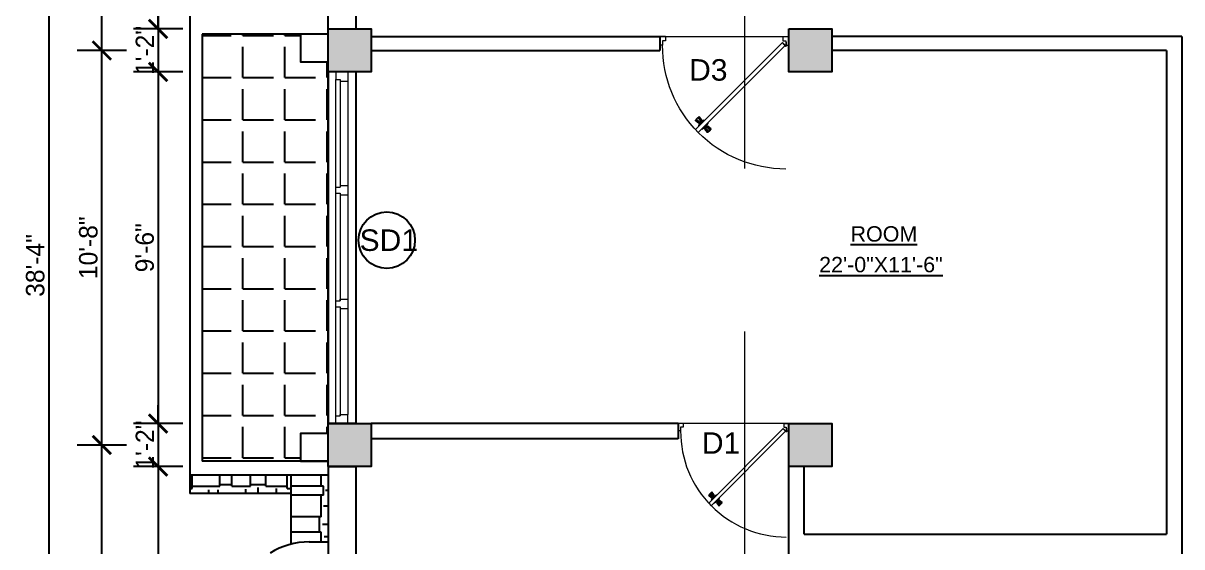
# Model space of a CAD drawing. Header units: inches. Extents: x 1397 to 20304, y -27267 to -746.
# Drawn here: x 9911 to 10288.3, y -19650.3 to -19479.8 of the extents above; entities that cross this region are included whole.
import ezdxf

# ---------------------------------------------------------------- set-up
doc = ezdxf.new("R2010")
doc.units = ezdxf.units.IN
doc.header["$LTSCALE"] = 17
doc.header["$MEASUREMENT"] = 0
doc.linetypes.add('21_FP_00$0$HIDDEN', pattern=[0.375, 0.25, -0.125])
doc.linetypes.add('PHANTOM2', pattern=[1.25, 0.625, -0.125, 0.125, -0.125, 0.125, -0.125])
for name, color, linetype, lineweight in [('25 BOT BAR', 12, 'Continuous', 25), ('aa_section_line', 2, 'PHANTOM2', 13), ('DOOR & WIN', 1, 'Continuous', 25), ('OUTLINE', 1, 'Continuous', 25), ('PUERTAS', 7, 'Continuous', 9), ('TEXT', 231, 'Continuous', 20), ('WINDOW FRAME PLAN', 162, 'Continuous', 18)]:
    doc.layers.add(name, color=color, linetype=linetype, lineweight=lineweight)
doc.styles.add('ARCHITECTURE', font='stylu.ttf')
doc.styles.add('DIMTEXT', font='arial.ttf', dxfattribs={"height": 6})
doc.dimstyles.new('8 SCALE', dxfattribs={"dimscale": 0, "dimtxt": 6, "dimasz": 6, "dimexe": 8, "dimexo": 8, "dimgap": 1.25, "dimtad": 1, "dimdec": 0, "dimzin": 3, "dimdsep": 46, "dimlunit": 4, "dimtxsty": 'ARCHITECTURE', "dimblk": 'ARCHTICK', "dimcen": 8, "dimdle": 8, "dimclrd": 5, "dimclre": 5, "dimclrt": 7, "dimadec": 0, "dimazin": 0, "dimtfac": 0.75, "dimtdec": 0, "dimtix": 1, "dimtmove": 2, "dimatfit": 3, "dimldrblk": 'ARCHTICK', "dimfxl": 8, "dimfxlon": 1, "dimtolj": 1, "dimtzin": 0, "dimlwd": -1, "dimlwe": -1, "dimarcsym": 0})

# ---------------------------------------------------------------- blocks, each defined once
blk = doc.blocks.new('3ft')
at = {"layer": 'PUERTAS', "color": 6}
for p, q in [((1.01, 2.52), (25.23, 26.74)), ((26.05, 25.92), (25.23, 26.74)), ((26.05, 25.92), (1.77, 1.64)), ((0, 2.4), (0, 0)), ((0.72, 2.4), (0, 2.4)), ((1.6, 0), (0, 0)), ((0.72, 1.52), (0.72, 2.44)), ((0.8, 1.52), (0.72, 1.52)), ((0.8, 1.52), (0.8, 2.41)), ((0.8, 1.2), (0.8, 1.52)), ((1.6, 1.2), (0.8, 1.2)), ((1.57, 1.84), (0.94, 2.47)), ((1.63, 1.89), (0.97, 2.55)), ((1.63, 1.89), (1.57, 1.84)), ((1.77, 1.64), (1.57, 1.84)), ((1.6, 0), (1.6, 1.2)), ((34.4, 0), (34.4, 1.2)), ((34.4, 1.2), (35.2, 1.2)), ((34.4, 0), (36, 0)), ((35.2, 1.2), (35.2, 2.4)), ((35.2, 2.4), (36, 2.4)), ((36, 0), (36, 2.4))]:
    blk.add_line(p, q, dxfattribs=at)
at = {"layer": 'PUERTAS', "color": 8}
for p, q in [((22.13, 26.28), (22.27, 26.42)), ((22.29, 26.41), (22.27, 26.42)), ((23.3, 25.66), (22.5, 26.56)), ((23.41, 25.77), (22.65, 26.71)), ((23.46, 25.83), (22.72, 26.75)), ((22.57, 24.94), (21.65, 25.68)), ((22.63, 24.99), (21.69, 25.75)), ((22.74, 25.1), (21.84, 25.9)), ((22.13, 26.28), (21.98, 26.13)), ((22.88, 25.24), (22.01, 26.06)), ((23.16, 25.52), (22.34, 26.39)), ((22.69, 24.32), (23.02, 24.83)), ((22.95, 24.96), (22.84, 25.07)), ((22.98, 24.99), (22.86, 25.1)), ((23.03, 25.04), (22.91, 25.15)), ((22.91, 24.53), (23.1, 24.91)), ((23.11, 25.12), (22.99, 25.23)), ((23.13, 24.76), (23.18, 24.99)), ((23.28, 25.3), (23.17, 25.41)), ((23.36, 25.37), (23.25, 25.49)), ((23.31, 24.94), (23.28, 25.08)), ((23.41, 25.43), (23.3, 25.54)), ((23.46, 25.09), (23.32, 25.13)), ((23.44, 25.45), (23.33, 25.56)), ((23.64, 25.27), (23.41, 25.22)), ((23.87, 25.49), (23.49, 25.3)), ((24.08, 25.71), (23.57, 25.38)), ((23.63, 23.38), (24.14, 23.72)), ((23.84, 23.6), (24.22, 23.79)), ((24.07, 23.82), (24.3, 23.88)), ((24.25, 24), (24.39, 23.97)), ((24.25, 23.26), (24.99, 22.34)), ((24.27, 23.64), (24.38, 23.53)), ((24.3, 23.67), (24.41, 23.56)), ((24.3, 23.32), (25.06, 22.38)), ((24.35, 23.72), (24.46, 23.61)), ((24.4, 24.15), (24.43, 24.01)), ((24.41, 23.43), (25.2, 22.53)), ((24.43, 23.8), (24.54, 23.69)), ((24.58, 24.33), (24.52, 24.1)), ((24.55, 23.57), (25.37, 22.7)), ((24.6, 23.97), (24.72, 23.86)), ((24.8, 24.56), (24.61, 24.18)), ((25.02, 24.77), (24.68, 24.26)), ((24.68, 24.05), (24.79, 23.94)), ((24.73, 24.1), (24.85, 23.99)), ((24.76, 24.13), (24.87, 24.02)), ((24.83, 23.85), (25.7, 23.03)), ((24.97, 23.99), (25.87, 23.2)), ((25.08, 24.1), (26.02, 23.34)), ((25.14, 24.15), (26.06, 23.41)), ((25.58, 22.82), (25.43, 22.67)), ((25.58, 22.82), (25.73, 22.97)), ((25.72, 22.98), (25.73, 22.97)), ((0, 0), (36, 0))]:
    blk.add_line(p, q, dxfattribs=at)
at = {"layer": 'PUERTAS', "color": 1}
for p, q in [((22.58, 26.7), (22.14, 26.26)), ((22.67, 26.73), (22.17, 26.23)), ((22.61, 26.67), (22.58, 26.7)), ((23.45, 25.91), (22.79, 26.73)), ((21.67, 25.73), (22.17, 26.23)), ((22.49, 24.95), (21.67, 25.61)), ((21.7, 25.82), (22.14, 26.26)), ((21.73, 25.79), (21.7, 25.82)), ((22.6, 24.96), (23.02, 25.38)), ((22.61, 24.25), (22.92, 24.72)), ((22.62, 24.13), (22.61, 24.14)), ((22.7, 25.07), (22.71, 25.06)), ((22.82, 25.06), (23.08, 25.32)), ((22.94, 24.95), (22.83, 25.07)), ((22.92, 24.72), (22.92, 24.72)), ((22.93, 24.94), (23.19, 25.21)), ((22.93, 24.84), (22.93, 24.83)), ((23.44, 25.81), (23.02, 25.38)), ((23.34, 25.58), (23.08, 25.32)), ((23.46, 25.47), (23.19, 25.21)), ((23.33, 25.7), (23.34, 25.69)), ((23.45, 25.46), (23.33, 25.57)), ((23.44, 23.31), (23.45, 23.3)), ((23.56, 23.3), (24.03, 23.61)), ((23.57, 25.47), (23.57, 25.47)), ((24.15, 25.79), (23.68, 25.48)), ((23.68, 25.48), (23.68, 25.48)), ((24.03, 23.61), (24.03, 23.62)), ((24.14, 23.62), (24.14, 23.62)), ((24.25, 23.62), (24.51, 23.89)), ((24.27, 25.78), (24.26, 25.79)), ((24.26, 23.29), (24.69, 23.71)), ((24.26, 23.63), (24.37, 23.52)), ((24.26, 23.18), (24.92, 22.37)), ((24.37, 23.52), (24.63, 23.77)), ((24.37, 23.4), (24.37, 23.4)), ((24.78, 24.15), (24.51, 23.89)), ((24.89, 24.03), (24.63, 23.77)), ((25.11, 24.14), (24.69, 23.71)), ((24.77, 24.14), (24.88, 24.03)), ((24.79, 24.38), (24.78, 24.37)), ((24.78, 24.26), (24.78, 24.26)), ((25.1, 24.84), (24.79, 24.38)), ((25, 24.03), (25, 24.03)), ((25.04, 22.36), (25.54, 22.86)), ((25.09, 24.96), (25.1, 24.95)), ((25.13, 22.39), (25.57, 22.83)), ((25.22, 24.14), (26.03, 23.48)), ((26.04, 23.37), (25.54, 22.86)), ((26.01, 23.27), (25.57, 22.83)), ((25.98, 23.3), (26.01, 23.27)), ((25.1, 22.42), (25.13, 22.39))]:
    blk.add_line(p, q, dxfattribs=at)
at = {"layer": 'PUERTAS', "color": 2}
for p, q in [((21.99, 26.11), (21.98, 26.13)), ((25.42, 22.68), (25.43, 22.67))]:
    blk.add_line(p, q, dxfattribs=at)
at = {"layer": 'PUERTAS', "color": 6}
for radius in [0.155, 0.0752]:
    blk.add_circle((0.82, 2.56), radius, dxfattribs=at)
blk.add_arc((0.82, 2.56), 34.38, 359.7285, 90.0333, dxfattribs=at)
at = {"layer": 'PUERTAS', "color": 1}
for centre, start, end in [((22.73, 26.68), 38.9236, 135), ((22.54, 25.01), 231.0764, 315), ((22.67, 24.2), 135, 225), ((22.77, 25.12), 225, 315), ((22.99, 24.89), 135, 219.7428), ((22.87, 24.78), 315, 39.7428), ((23.28, 25.63), 315, 45), ((23.39, 25.86), 315, 38.9236), ((23.51, 23.36), 225, 315), ((23.51, 25.41), 50.2572, 135), ((23.62, 25.53), 230.2572, 315), ((24.09, 23.56), 50.2572, 135), ((24.2, 23.68), 230.2572, 315), ((24.2, 25.73), 45, 135), ((24.32, 23.23), 135, 218.9236), ((24.42, 23.46), 135, 225), ((24.84, 24.31), 135, 219.7428), ((24.72, 24.21), 315, 39.7428), ((24.94, 23.98), 45, 135), ((25.04, 24.89), 315, 45), ((25.17, 24.08), 51.0764, 135), ((25.98, 23.42), 315, 51.0764), ((24.98, 22.42), 218.9236, 315)]:
    blk.add_arc(centre, 0.08, start, end, dxfattribs=at)
blk = doc.blocks.new('*U2802')
at = {"color": 3, "xscale": -1}
blk.add_blockref('3ft', (42, 0), dxfattribs=at)
blk = doc.blocks.new('*U3029')
at = {"layer": 'PUERTAS', "color": 2}
for p, q in [((11.61, 30.24), (12.57, 31.2)), ((11.61, 30.24), (39.94, 1.92)), ((40.83, 2.94), (12.57, 31.2)), ((16.34, 30.46), (16.36, 30.48)), ((12.35, 26.47), (12.33, 26.45)), ((0, 0), (0, 2.8)), ((0.93, 2.8), (0, 2.8)), ((1.87, 0), (0, 0)), ((0.93, 1.4), (0.93, 2.8)), ((1.87, 1.4), (0.93, 1.4)), ((1.87, 0), (1.87, 1.4)), ((39.94, 1.92), (40.16, 2.14)), ((40.1, 2.21), (40.86, 2.97)), ((40.1, 2.21), (40.16, 2.14)), ((40.13, 0), (40.13, 1.4)), ((40.13, 1.4), (41.07, 1.4)), ((40.13, 0), (42, 0)), ((40.16, 2.14), (40.9, 2.88)), ((41.07, 1.77), (41.07, 2.81)), ((41.07, 1.4), (41.07, 1.77)), ((41.07, 1.77), (41.16, 1.77)), ((41.16, 1.77), (41.16, 2.85)), ((41.16, 2.8), (42, 2.8)), ((42, 2.8), (42, 0))]:
    blk.add_line(p, q, dxfattribs=at)
at = {"layer": 'PUERTAS', "color": 8}
for p, q in [((14.63, 30.14), (15.5, 31.21)), ((14.69, 30.07), (15.57, 31.16)), ((14.82, 29.94), (15.74, 30.99)), ((14.98, 29.77), (15.94, 30.79)), ((15.31, 29.45), (16.33, 30.41)), ((15.47, 29.29), (16.52, 30.21)), ((15.99, 30.81), (16.01, 30.83)), ((16.19, 30.65), (16.01, 30.83)), ((16.19, 30.65), (16.36, 30.48)), ((12.67, 28.18), (11.59, 27.31)), ((12.74, 28.12), (11.65, 27.23)), ((12.87, 27.99), (11.82, 27.06)), ((12, 26.81), (11.98, 26.79)), ((12.15, 26.62), (11.98, 26.79)), ((13.04, 27.82), (12.01, 26.87)), ((12.15, 26.62), (12.33, 26.45)), ((13.36, 27.5), (12.4, 26.48)), ((13.52, 27.34), (12.6, 26.28)), ((13.65, 27.21), (12.77, 26.11)), ((12.82, 28.9), (13.2, 28.3)), ((13.71, 27.14), (12.84, 26.06)), ((13.12, 28.15), (12.99, 28.02)), ((13.14, 28.12), (13.01, 27.99)), ((13.06, 28.65), (13.29, 28.21)), ((13.2, 28.06), (13.07, 27.93)), ((13.3, 27.97), (13.17, 27.84)), ((13.33, 28.39), (13.39, 28.12)), ((13.5, 27.76), (13.37, 27.63)), ((13.59, 27.67), (13.46, 27.54)), ((13.54, 28.18), (13.49, 28.01)), ((13.65, 27.61), (13.52, 27.48)), ((13.71, 28), (13.54, 27.96)), ((13.68, 27.58), (13.55, 27.45)), ((13.92, 27.79), (13.65, 27.86)), ((14.18, 27.53), (13.75, 27.76)), ((14.43, 27.28), (13.83, 27.67)), ((13.91, 29.99), (14.5, 29.61)), ((14.16, 29.74), (14.59, 29.52)), ((14.42, 29.48), (14.69, 29.42)), ((14.63, 29.27), (14.8, 29.31)), ((14.66, 29.69), (14.79, 29.82)), ((14.68, 29.66), (14.82, 29.79)), ((14.74, 29.6), (14.87, 29.73)), ((14.8, 29.09), (14.85, 29.26)), ((14.84, 29.51), (14.97, 29.64)), ((15.01, 28.89), (14.95, 29.16)), ((15.04, 29.3), (15.17, 29.43)), ((15.28, 28.62), (15.05, 29.06)), ((15.14, 29.21), (15.27, 29.34)), ((15.52, 28.37), (15.14, 28.97)), ((15.2, 29.15), (15.33, 29.28)), ((15.22, 29.12), (15.35, 29.25)), ((15.6, 29.16), (16.69, 30.04)), ((15.67, 29.09), (16.75, 29.96)), ((0, 0), (42, 0))]:
    blk.add_line(p, q, dxfattribs=at)
at = {"layer": 'PUERTAS', "color": 1}
for p, q in [((14.64, 30.23), (15.41, 31.18)), ((15.55, 31.19), (16.13, 30.6)), ((15.62, 31.12), (15.65, 31.15)), ((15.65, 31.15), (16.17, 30.63)), ((16.72, 30.01), (16.13, 30.6)), ((16.68, 30.12), (16.17, 30.63)), ((11.62, 27.26), (12.21, 26.67)), ((12.58, 28.16), (11.63, 27.4)), ((11.69, 27.19), (11.66, 27.15)), ((11.66, 27.15), (12.17, 26.64)), ((12.69, 26.12), (12.17, 26.64)), ((12.79, 26.09), (12.21, 26.67)), ((12.7, 28.16), (13.2, 27.66)), ((12.73, 29.12), (12.72, 29.11)), ((12.72, 28.98), (13.08, 28.44)), ((12.83, 28.03), (12.84, 28.04)), ((13.7, 27.04), (12.93, 26.09)), ((12.97, 28.04), (13.27, 27.74)), ((13.11, 28.16), (12.98, 28.03)), ((13.08, 28.44), (13.08, 28.43)), ((13.09, 28.3), (13.09, 28.3)), ((13.09, 28.17), (13.4, 27.87)), ((13.69, 27.17), (13.2, 27.66)), ((13.57, 27.43), (13.27, 27.74)), ((13.71, 27.56), (13.4, 27.87)), ((13.69, 27.57), (13.56, 27.44)), ((13.56, 27.3), (13.57, 27.3)), ((13.69, 30.08), (13.7, 30.09)), ((13.83, 30.09), (14.37, 29.73)), ((13.83, 27.55), (13.84, 27.56)), ((13.97, 27.54), (13.96, 27.55)), ((14.51, 27.19), (13.97, 27.54)), ((14.37, 29.73), (14.38, 29.72)), ((14.51, 29.72), (14.5, 29.72)), ((14.63, 29.71), (14.94, 29.41)), ((14.65, 27.2), (14.64, 27.19)), ((14.65, 30.11), (15.14, 29.61)), ((14.65, 29.7), (14.78, 29.83)), ((14.78, 29.98), (14.77, 29.97)), ((14.77, 29.84), (15.07, 29.54)), ((15.25, 29.1), (14.94, 29.41)), ((15.37, 29.24), (15.07, 29.54)), ((15.64, 29.12), (15.14, 29.61)), ((15.23, 29.11), (15.36, 29.24)), ((15.25, 28.97), (15.25, 28.97)), ((15.26, 28.84), (15.25, 28.84)), ((15.62, 28.3), (15.26, 28.84)), ((15.51, 29.24), (15.5, 29.24)), ((15.61, 28.15), (15.62, 28.16)), ((15.76, 29.11), (16.71, 29.88)), ((16.65, 30.09), (16.68, 30.12)), ((12.72, 26.16), (12.69, 26.12))]:
    blk.add_line(p, q, dxfattribs=at)
at = {"layer": 'PUERTAS', "color": 2}
for radius in [0.181, 0.0878]:
    blk.add_circle((41.04, 2.99), radius, dxfattribs=at)
at = {"layer": 'PUERTAS', "color": 8}
blk.add_arc((41.04, 2.99), 40.11, 89.9667, 180.2715, dxfattribs=at)
at = {"layer": 'PUERTAS', "color": 1}
for centre, start, end in [((14.71, 30.17), 141.0764, 225), ((15.48, 31.12), 45, 141.0764), ((11.69, 27.33), 128.9236, 225), ((12.63, 28.09), 45, 128.9236), ((12.79, 29.04), 135, 225), ((12.9, 27.97), 45, 135), ((13.16, 28.24), 140.2572, 225), ((13.02, 28.36), 320.2572, 45), ((13.5, 27.37), 315, 45), ((13.62, 27.1), 321.0764, 45), ((13.76, 30.02), 45, 135), ((13.77, 27.63), 225, 309.7428), ((13.9, 27.49), 45, 129.7428), ((14.44, 29.79), 225, 309.7428), ((14.57, 29.65), 45, 129.7428), ((14.58, 27.25), 225, 315), ((14.84, 29.91), 135, 225), ((15.32, 28.91), 140.2572, 225), ((15.18, 29.03), 320.2572, 45), ((15.44, 29.3), 225, 315), ((15.55, 28.23), 315, 45), ((15.7, 29.18), 225, 308.9236), ((12.86, 26.15), 225, 321.0764)]:
    blk.add_arc(centre, 0.0933, start, end, dxfattribs=at)
blk = doc.blocks.new('_ArchTick')
at = {"color": 0, "linetype": 'ByBlock', "const_width": 0.15}
blk.add_lwpolyline([(-0.5, -0.5), (0.5, 0.5)], dxfattribs=at)
blk = doc.blocks.new('*D3456')
at = {"layer": '25 BOT BAR', "color": 5, "transparency": 16777216}
for p, q in [((9954.97, -19334.65), (9954.97, -19489.65)), ((9962.97, -19342.65), (9946.97, -19342.65)), ((9962.97, -19481.65), (9946.97, -19481.65))]:
    blk.add_line(p, q, dxfattribs=at)
at = {"layer": 'Defpoints', "color": 0, "transparency": 16777216}
for p in [(10010.29, -19342.65), (9954.97, -19481.65), (10010.29, -19481.65)]:
    blk.add_point(p, dxfattribs=at)
at = {"layer": '25 BOT BAR', "color": 5, "transparency": 16777216, "xscale": 6, "yscale": 6, "zscale": 6}
for p, rotation in [((9954.97, -19342.65), 90), ((9954.97, -19481.65), 270)]:
    blk.add_blockref('_ArchTick', p, dxfattribs=dict(at, rotation=rotation))
at = {"layer": '25 BOT BAR', "color": 7, "transparency": 16777216, "insert": (9950.51, -19412.15), "char_height": 6, "attachment_point": 5, "rotation": 90, "style": 'ARCHITECTURE'}
blk.add_mtext('\\A1;11\'-7"', dxfattribs=at)
blk = doc.blocks.new('*D3457')
at = {"layer": '25 BOT BAR', "color": 5, "transparency": 16777216}
for p, q in [((9954.97, -19481.65), (9954.97, -19475.65)), ((9962.97, -19481.65), (9946.97, -19481.65)), ((9954.97, -19481.65), (9954.97, -19495.65)), ((9962.97, -19495.65), (9946.97, -19495.65)), ((9954.97, -19495.65), (9954.97, -19501.65))]:
    blk.add_line(p, q, dxfattribs=at)
at = {"layer": 'Defpoints', "color": 0, "transparency": 16777216}
for p in [(10010.29, -19481.65), (9954.97, -19495.65), (10010.29, -19495.65)]:
    blk.add_point(p, dxfattribs=at)
at = {"layer": '25 BOT BAR', "color": 5, "transparency": 16777216, "xscale": 6, "yscale": 6, "zscale": 6}
for p, rotation in [((9954.97, -19481.65), 270), ((9954.97, -19495.65), 90)]:
    blk.add_blockref('_ArchTick', p, dxfattribs=dict(at, rotation=rotation))
at = {"layer": '25 BOT BAR', "color": 7, "transparency": 16777216, "insert": (9950.66, -19488.65), "char_height": 6, "attachment_point": 5, "rotation": 90, "style": 'ARCHITECTURE'}
blk.add_mtext('\\A1;1\'-2"', dxfattribs=at)
blk = doc.blocks.new('*D3458')
at = {"layer": '25 BOT BAR', "color": 5, "transparency": 16777216}
for p, q in [((9954.97, -19487.65), (9954.97, -19618.13)), ((9962.97, -19495.65), (9946.97, -19495.65)), ((9962.97, -19610.13), (9946.97, -19610.13))]:
    blk.add_line(p, q, dxfattribs=at)
at = {"layer": 'Defpoints', "color": 0, "transparency": 16777216}
for p in [(10010.29, -19495.65), (9954.97, -19610.13), (10010.29, -19610.13)]:
    blk.add_point(p, dxfattribs=at)
at = {"layer": '25 BOT BAR', "color": 5, "transparency": 16777216, "xscale": 6, "yscale": 6, "zscale": 6}
for p, rotation in [((9954.97, -19495.65), 90), ((9954.97, -19610.13), 270)]:
    blk.add_blockref('_ArchTick', p, dxfattribs=dict(at, rotation=rotation))
at = {"layer": '25 BOT BAR', "color": 7, "transparency": 16777216, "insert": (9950.61, -19552.89), "char_height": 6, "attachment_point": 5, "rotation": 90, "style": 'ARCHITECTURE'}
blk.add_mtext('\\A1;9\'-6"', dxfattribs=at)
blk = doc.blocks.new('*D3459')
at = {"layer": '25 BOT BAR', "color": 5, "transparency": 16777216}
for p, q in [((9954.97, -19610.13), (9954.97, -19604.13)), ((9962.97, -19610.13), (9946.97, -19610.13)), ((9954.97, -19610.13), (9954.97, -19624.13)), ((9962.97, -19624.13), (9946.97, -19624.13)), ((9954.97, -19624.13), (9954.97, -19630.13))]:
    blk.add_line(p, q, dxfattribs=at)
at = {"layer": 'Defpoints', "color": 0, "transparency": 16777216}
for p in [(10010.29, -19610.13), (9954.97, -19624.13), (10010.29, -19624.13)]:
    blk.add_point(p, dxfattribs=at)
at = {"layer": '25 BOT BAR', "color": 5, "transparency": 16777216, "xscale": 6, "yscale": 6, "zscale": 6}
for p, rotation in [((9954.97, -19610.13), 270), ((9954.97, -19624.13), 90)]:
    blk.add_blockref('_ArchTick', p, dxfattribs=dict(at, rotation=rotation))
at = {"layer": '25 BOT BAR', "color": 7, "transparency": 16777216, "insert": (9950.66, -19617.13), "char_height": 6, "attachment_point": 5, "rotation": 90, "style": 'ARCHITECTURE'}
blk.add_mtext('\\A1;1\'-2"', dxfattribs=at)
blk = doc.blocks.new('*D3460')
at = {"layer": '25 BOT BAR', "color": 5, "transparency": 16777216}
for p, q in [((9954.97, -19616.13), (9954.97, -19782.65)), ((9962.97, -19624.13), (9946.97, -19624.13)), ((9962.97, -19774.65), (9946.97, -19774.65))]:
    blk.add_line(p, q, dxfattribs=at)
at = {"layer": 'Defpoints', "color": 0, "transparency": 16777216}
for p in [(10010.29, -19624.13), (9954.97, -19774.65), (10010.29, -19774.65)]:
    blk.add_point(p, dxfattribs=at)
at = {"layer": '25 BOT BAR', "color": 5, "transparency": 16777216, "xscale": 6, "yscale": 6, "zscale": 6}
for p, rotation in [((9954.97, -19624.13), 90), ((9954.97, -19774.65), 270)]:
    blk.add_blockref('_ArchTick', p, dxfattribs=dict(at, rotation=rotation))
at = {"layer": '25 BOT BAR', "color": 7, "transparency": 16777216, "insert": (9950.51, -19699.39), "char_height": 6, "attachment_point": 5, "rotation": 90, "style": 'ARCHITECTURE'}
blk.add_mtext('\\A1;12\'-7"', dxfattribs=at)
blk = doc.blocks.new('*D3462')
at = {"layer": '25 BOT BAR', "color": 5, "transparency": 16777216}
for p, q in [((9936.63, -19789.65), (9936.63, -19609.13)), ((9944.63, -19617.13), (9928.63, -19617.13)), ((9944.63, -19781.65), (9928.63, -19781.65))]:
    blk.add_line(p, q, dxfattribs=at)
at = {"layer": 'Defpoints', "color": 0, "transparency": 16777216}
for p in [(9936.63, -19617.13), (10017.29, -19617.13), (10017.29, -19781.65)]:
    blk.add_point(p, dxfattribs=at)
at = {"layer": '25 BOT BAR', "color": 5, "transparency": 16777216, "xscale": 6, "yscale": 6, "zscale": 6}
for p, rotation in [((9936.63, -19617.13), 90), ((9936.63, -19781.65), 270)]:
    blk.add_blockref('_ArchTick', p, dxfattribs=dict(at, rotation=rotation))
at = {"layer": '25 BOT BAR', "color": 7, "transparency": 16777216, "insert": (9932.27, -19699.39), "char_height": 6, "attachment_point": 5, "rotation": 90, "style": 'ARCHITECTURE'}
blk.add_mtext('\\A1;13\'-9"', dxfattribs=at)
blk = doc.blocks.new('*D3463')
at = {"layer": '25 BOT BAR', "color": 5, "transparency": 16777216}
for p, q in [((9936.63, -19625.13), (9936.63, -19480.65)), ((9944.63, -19488.65), (9928.63, -19488.65)), ((9944.63, -19617.13), (9928.63, -19617.13))]:
    blk.add_line(p, q, dxfattribs=at)
at = {"layer": 'Defpoints', "color": 0, "transparency": 16777216}
for p in [(9936.63, -19488.65), (10017.29, -19488.65), (10017.29, -19617.13)]:
    blk.add_point(p, dxfattribs=at)
at = {"layer": '25 BOT BAR', "color": 5, "transparency": 16777216, "xscale": 6, "yscale": 6, "zscale": 6}
for p, rotation in [((9936.63, -19488.65), 90), ((9936.63, -19617.13), 270)]:
    blk.add_blockref('_ArchTick', p, dxfattribs=dict(at, rotation=rotation))
at = {"layer": '25 BOT BAR', "color": 7, "transparency": 16777216, "insert": (9932.26, -19552.89), "char_height": 6, "attachment_point": 5, "rotation": 90, "style": 'ARCHITECTURE'}
blk.add_mtext('\\A1;10\'-8"', dxfattribs=at)
blk = doc.blocks.new('*D3464')
at = {"layer": '25 BOT BAR', "color": 5, "transparency": 16777216}
for p, q in [((9936.63, -19496.65), (9936.63, -19327.65)), ((9944.63, -19335.65), (9928.63, -19335.65)), ((9944.63, -19488.65), (9928.63, -19488.65))]:
    blk.add_line(p, q, dxfattribs=at)
at = {"layer": 'Defpoints', "color": 0, "transparency": 16777216}
for p in [(9936.63, -19335.65), (10017.29, -19335.65), (10017.29, -19488.65)]:
    blk.add_point(p, dxfattribs=at)
at = {"layer": '25 BOT BAR', "color": 5, "transparency": 16777216, "xscale": 6, "yscale": 6, "zscale": 6}
for p, rotation in [((9936.63, -19335.65), 90), ((9936.63, -19488.65), 270)]:
    blk.add_blockref('_ArchTick', p, dxfattribs=dict(at, rotation=rotation))
at = {"layer": '25 BOT BAR', "color": 7, "transparency": 16777216, "insert": (9932.28, -19412.15), "char_height": 6, "attachment_point": 5, "rotation": 90, "style": 'ARCHITECTURE'}
blk.add_mtext('\\A1;12\'-9"', dxfattribs=at)
blk = doc.blocks.new('*D3465')
at = {"layer": '25 BOT BAR', "color": 5, "transparency": 16777216}
for p, q in [((9919.35, -19320.65), (9919.35, -19796.65)), ((9927.35, -19328.65), (9911.35, -19328.65)), ((9927.35, -19788.65), (9911.35, -19788.65))]:
    blk.add_line(p, q, dxfattribs=at)
at = {"layer": 'Defpoints', "color": 0, "transparency": 16777216}
for p in [(10010.29, -19328.65), (9919.35, -19788.65), (10010.29, -19788.65)]:
    blk.add_point(p, dxfattribs=at)
at = {"layer": '25 BOT BAR', "color": 5, "transparency": 16777216, "xscale": 6, "yscale": 6, "zscale": 6}
for p, rotation in [((9919.35, -19328.65), 90), ((9919.35, -19788.65), 270)]:
    blk.add_blockref('_ArchTick', p, dxfattribs=dict(at, rotation=rotation))
at = {"layer": '25 BOT BAR', "color": 7, "transparency": 16777216, "insert": (9914.97, -19558.65), "char_height": 6, "attachment_point": 5, "rotation": 90, "style": 'ARCHITECTURE'}
blk.add_mtext('\\A1;38\'-4"', dxfattribs=at)
blk = doc.blocks.new('*D3440')
at = {"layer": '25 BOT BAR', "color": 5, "transparency": 16777216}
for p, q in [((9965.29, -19833.6), (9965.29, -19849.6)), ((9994.29, -19833.6), (9994.29, -19849.6)), ((10002.29, -19841.6), (9957.29, -19841.6))]:
    blk.add_line(p, q, dxfattribs=at)
at = {"layer": 'Defpoints', "color": 0, "transparency": 16777216}
for p in [(9965.29, -19632.65), (9994.29, -19804.65), (9965.29, -19841.6)]:
    blk.add_point(p, dxfattribs=at)
at = {"layer": '25 BOT BAR', "color": 5, "transparency": 16777216, "xscale": 6, "yscale": 6, "zscale": 6, "rotation": 180}
blk.add_blockref('_ArchTick', (9965.29, -19841.6), dxfattribs=at)
at = {"layer": '25 BOT BAR', "color": 5, "transparency": 16777216, "xscale": 6, "yscale": 6, "zscale": 6}
blk.add_blockref('_ArchTick', (9994.29, -19841.6), dxfattribs=at)
at = {"layer": '25 BOT BAR', "color": 7, "transparency": 16777216, "insert": (9979.79, -19837.22), "char_height": 6, "attachment_point": 5, "style": 'ARCHITECTURE'}
blk.add_mtext('\\A1;2\'-5"', dxfattribs=at)
blk = doc.blocks.new('*D3441')
at = {"layer": '25 BOT BAR', "color": 5, "transparency": 16777216}
for p, q in [((9965.29, -19870.06), (9965.29, -19886.06)), ((10010.29, -19870.06), (10010.29, -19886.06)), ((10018.29, -19878.06), (9957.29, -19878.06))]:
    blk.add_line(p, q, dxfattribs=at)
at = {"layer": 'Defpoints', "color": 0, "transparency": 16777216}
for p in [(9965.29, -19632.65), (10010.29, -19788.65), (9965.29, -19878.06)]:
    blk.add_point(p, dxfattribs=at)
at = {"layer": '25 BOT BAR', "color": 5, "transparency": 16777216, "xscale": 6, "yscale": 6, "zscale": 6, "rotation": 180}
blk.add_blockref('_ArchTick', (9965.29, -19878.06), dxfattribs=at)
at = {"layer": '25 BOT BAR', "color": 5, "transparency": 16777216, "xscale": 6, "yscale": 6, "zscale": 6}
blk.add_blockref('_ArchTick', (10010.29, -19878.06), dxfattribs=at)
at = {"layer": '25 BOT BAR', "color": 7, "transparency": 16777216, "insert": (9987.79, -19873.7), "char_height": 6, "attachment_point": 5, "style": 'ARCHITECTURE'}
blk.add_mtext('\\A1;3\'-9"', dxfattribs=at)

msp = doc.modelspace()

# ---------------------------------------------------------------- hatches: boundary and pattern name
at = {"layer": 'DOOR & WIN'}
h = msp.add_hatch(color=256, dxfattribs=at)
h.dxf.hatch_style = 1
h.paths.add_polyline_path([(10024.29, -19481.65), (10010.29, -19481.65), (10010.29, -19495.65), (10024.29, -19495.65)])
h = msp.add_hatch(color=256, dxfattribs=at)
h.dxf.hatch_style = 1
h.paths.add_polyline_path([(10174.29, -19481.65), (10160.29, -19481.65), (10160.29, -19495.65), (10174.29, -19495.65)])
h = msp.add_hatch(color=256, dxfattribs=at)
h.dxf.hatch_style = 1
h.paths.add_polyline_path([(10024.29, -19610.13), (10010.29, -19610.13), (10010.29, -19624.13), (10024.29, -19624.13)])
h = msp.add_hatch(color=256, dxfattribs=at)
h.dxf.hatch_style = 1
h.paths.add_polyline_path([(10174.29, -19610.13), (10160.29, -19610.13), (10160.29, -19624.13), (10174.29, -19624.13)])
at = {"layer": 'OUTLINE'}
h = msp.add_hatch(dxfattribs=at)
h.set_pattern_fill('ANGLE', color=8, scale=50)
h.set_pattern_definition([(0, (0, 0), (0, 13.75), [10, -3.75]), (90, (0, 0), (-13.75, 8e-16), [10, -3.75])])
h.paths.add_polyline_path([(10010.29, -19495.65), (10010.29, -19492.39), (10001.29, -19492.39), (10001.29, -19483.39), (9969.29, -19483.39), (9969.29, -19622.39), (10001.29, -19622.39), (10001.29, -19613.39), (10010.29, -19613.39), (10010.29, -19610.13)])
h = msp.add_hatch(dxfattribs=at)
h.set_pattern_fill('AR-RSHKE', color=8)
h.set_pattern_definition([(0, (0, -934.489), (25.5, 12), [6, -5, 7, -3, 9, -4]), (0, (6, -933.989), (25.5, 12), [5, -19, 4, -6]), (0, (18, -935.239), (25.5, 12), [3, -31]), (90, (0, -934.489), (-8.5, 12), [11.5, -36.5]), (90, (6, -934.489), (-8.5, 12), [11.25, -36.75]), (90, (11, -934.489), (-8.5, 12), [10.5, -37.5]), (90, (18, -935.239), (-8.5, 12), [11.5, -36.5]), (90, (21, -935.239), (-8.5, 12), [11.5, -36.5]), (90, (30, -934.489), (-8.5, 12), [11, -37])])
h.paths.add_polyline_path([(9998.29, -19626.89), (9965.29, -19626.89), (9965.29, -19632.89), (9998.29, -19632.89)])
h = msp.add_hatch(dxfattribs=at)
h.set_pattern_fill('AR-RSHKE', color=8, angle=90)
h.set_pattern_definition([(90, (0, -934.489), (-12, 25.5), [6, -5, 7, -3, 9, -4]), (90, (-0.5, -928.489), (-12, 25.5), [5, -19, 4, -6]), (90, (0.75, -916.489), (-12, 25.5), [3, -31]), (180, (0, -934.489), (-12, -8.5), [11.5, -36.5]), (180, (4e-16, -928.489), (-12, -8.5), [11.25, -36.75]), (180, (7e-16, -923.489), (-12, -8.5), [10.5, -37.5]), (180, (0.75, -916.489), (-12, -8.5), [11.5, -36.5]), (180, (0.75, -913.489), (-12, -8.5), [11.5, -36.5]), (180, (2e-15, -904.489), (-12, -8.5), [11, -37])])
edge = h.paths.add_edge_path()
edge.add_line((10010.29, -19626.89), (9998.29, -19626.89))
edge.add_line((9998.29, -19626.89), (9998.29, -19649.39))
edge.add_arc((10004.19, -19672.65), 24, 90, 104.2391, ccw=False)
edge.add_line((10004.19, -19648.65), (10010.29, -19648.65))
edge.add_line((10010.29, -19648.65), (10010.29, -19626.89))

# ---------------------------------------------------------------- linework, layer by layer
at = {"layer": '25 BOT BAR'}
for p, q in [((9965.29, -19472.89), (9965.29, -19632.65)), ((10010.29, -19481.65), (10010.29, -19472.65)), ((10019.29, -19472.65), (10019.29, -19481.65)), ((9969.29, -19483.39), (9969.29, -19622.39)), ((10010.29, -19483.39), (9969.29, -19483.39)), ((10024.29, -19484.15), (10118.29, -19484.15)), ((10118.29, -19484.15), (10118.29, -19488.65)), ((10288.29, -19484.15), (10174.29, -19484.15)), ((10288.29, -19484.15), (10288.29, -19666.13)), ((10024.29, -19488.65), (10118.29, -19488.65)), ((10283.29, -19488.65), (10174.29, -19488.65)), ((10283.29, -19488.65), (10283.29, -19646.13)), ((10010.29, -19495.65), (10010.29, -19610.13)), ((10019.29, -19495.65), (10019.29, -19610.13)), ((10124.29, -19610.13), (10024.29, -19610.13)), ((10124.29, -19610.13), (10124.29, -19615.13)), ((10124.29, -19615.13), (10024.29, -19615.13)), ((10010.29, -19622.39), (9969.29, -19622.39)), ((10010.29, -19624.13), (10010.29, -19774.65)), ((10010.29, -19624.13), (10019.29, -19624.13)), ((10019.29, -19624.13), (10019.29, -19774.65)), ((10160.29, -19653.13), (10160.29, -19624.13)), ((10165.29, -19646.13), (10165.29, -19624.13)), ((10010.29, -19626.89), (9965.29, -19626.89)), ((9965.29, -19626.89), (9965.29, -19632.89)), ((9998.29, -19649.39), (9998.29, -19626.89)), ((9998.29, -19632.89), (9965.29, -19632.89)), ((10165.29, -19646.13), (10283.29, -19646.13)), ((10004.19, -19648.65), (10010.29, -19648.65))]:
    msp.add_line(p, q, dxfattribs=at)
for points in [[(10010.29, -19483.39), (10001.29, -19483.39), (10001.29, -19492.39), (10010.29, -19492.39)], [(10010.29, -19613.39), (10001.29, -19613.39), (10001.29, -19622.39), (10010.29, -19622.39)]]:
    msp.add_lwpolyline(points, close=True, dxfattribs=at)
msp.add_circle((10029.4, -19550.42), 9.19, dxfattribs=at)
msp.add_arc((10004.19, -19672.65), 24, 90, 122.203, dxfattribs=at)
at = {"layer": 'aa_section_line', "linetype": '21_FP_00$0$HIDDEN', "ltscale": 25}
msp.add_line((10145.86, -19261.46), (10145.85, -19885.17), dxfattribs=at)
at = {"layer": 'DOOR & WIN'}
for p, q in [((10010.29, -19610.13), (10010.29, -19495.65)), ((10019.29, -19495.65), (10010.29, -19495.65)), ((10019.29, -19495.65), (10019.29, -19610.13)), ((10019.29, -19610.13), (10010.29, -19610.13)), ((10019.29, -19610.13), (10010.29, -19610.13))]:
    msp.add_line(p, q, dxfattribs=at)
at = {"layer": 'OUTLINE'}
for points in [[(10010.29, -19481.65), (10024.29, -19481.65), (10024.29, -19495.65), (10010.29, -19495.65)], [(10160.29, -19481.65), (10174.29, -19481.65), (10174.29, -19495.65), (10160.29, -19495.65)], [(10010.29, -19610.13), (10024.29, -19610.13), (10024.29, -19624.13), (10010.29, -19624.13)], [(10160.29, -19610.13), (10174.29, -19610.13), (10174.29, -19624.13), (10160.29, -19624.13)]]:
    msp.add_lwpolyline(points, close=True, dxfattribs=at)
at = {"layer": 'WINDOW FRAME PLAN'}
for p, q in [((10012.79, -19495.65), (10012.79, -19498.15)), ((10016.79, -19495.65), (10016.79, -19498.65)), ((10012.79, -19607.63), (10012.79, -19498.15)), ((10012.79, -19498.15), (10014.29, -19498.15)), ((10014.29, -19498.15), (10014.29, -19498.65)), ((10014.29, -19498.65), (10014.29, -19533.15)), ((10014.29, -19498.65), (10016.79, -19498.65)), ((10016.79, -19498.65), (10016.79, -19607.13)), ((10012.79, -19533.15), (10014.29, -19533.15)), ((10014.29, -19532.65), (10016.79, -19532.65)), ((10012.79, -19535.15), (10014.29, -19535.15)), ((10014.29, -19535.15), (10014.29, -19535.65)), ((10014.29, -19535.15), (10014.29, -19570.15)), ((10014.29, -19535.65), (10016.79, -19535.65)), ((10012.79, -19570.15), (10014.29, -19570.15)), ((10012.79, -19572.15), (10014.29, -19572.15)), ((10014.29, -19569.65), (10016.79, -19569.65)), ((10014.29, -19570.15), (10014.29, -19569.65)), ((10014.29, -19572.15), (10014.29, -19607.63)), ((10014.29, -19572.65), (10016.79, -19572.65)), ((10012.79, -19610.13), (10012.79, -19607.63)), ((10012.79, -19607.63), (10014.29, -19607.63)), ((10014.29, -19607.13), (10016.79, -19607.13)), ((10014.29, -19607.63), (10014.29, -19607.13)), ((10016.79, -19610.13), (10016.79, -19607.13))]:
    msp.add_line(p, q, dxfattribs=at)

# ---------------------------------------------------------------- block references
at = {"layer": 'DOOR & WIN', "xscale": -1, "rotation": 180}
for name, p in [('*U3029', (10118.29, -19484.15)), ('*U2802', (10118.29, -19610.13))]:
    msp.add_blockref(name, p, dxfattribs=at)

# ---------------------------------------------------------------- texts
at = {"layer": 'DOOR & WIN', "char_height": 5, "attachment_point": 5}
for s, insert in [('{\\fArial TUR|b0|i0|c0|p34;\\L\\C7; \\fArial TUR|b0|i0|c162|p34;ROOM}', (10190.32, -19548.41)), ('{\\fArial TUR|b0|i0|c0|p34;\\L\\C7;22\'-0"X11\'-6"}', (10190.32, -19558.41))]:
    msp.add_mtext(s, dxfattribs=dict(at, insert=insert))
at = {"layer": 'TEXT', "style": 'DIMTEXT'}
for s, p in [('D3', (10127.86, -19498.48)), ('D1', (10132.01, -19619.98))]:
    msp.add_text(s, height=7, dxfattribs=at).set_placement(p)
msp.add_text('SD1', height=7, rotation=360, dxfattribs=at).set_placement((10020.56, -19553.92))

# ---------------------------------------------------------------- dimensions: what is measured, and where the dimension line sits
at = {"layer": '25 BOT BAR'}
for base, p1, p2, picture, middle in [((9919.35, -19788.65), (10010.29, -19328.65), (10010.29, -19788.65), '*D3465', (9914.97, -19558.65)), ((9936.63, -19335.65), (10017.29, -19488.65), (10017.29, -19335.65), '*D3464', (9932.28, -19412.15)), ((9954.97, -19481.65), (10010.29, -19342.65), (10010.29, -19481.65), '*D3456', (9950.51, -19412.15)), ((9954.97, -19495.65), (10010.29, -19481.65), (10010.29, -19495.65), '*D3457', (9950.66, -19488.65)), ((9936.63, -19488.65), (10017.29, -19617.13), (10017.29, -19488.65), '*D3463', (9932.26, -19552.89)), ((9954.97, -19610.13), (10010.29, -19495.65), (10010.29, -19610.13), '*D3458', (9950.61, -19552.89)), ((9954.97, -19624.13), (10010.29, -19610.13), (10010.29, -19624.13), '*D3459', (9950.66, -19617.13)), ((9936.63, -19617.13), (10017.29, -19781.65), (10017.29, -19617.13), '*D3462', (9932.27, -19699.39)), ((9954.97, -19774.65), (10010.29, -19624.13), (10010.29, -19774.65), '*D3460', (9950.51, -19699.39))]:
    dim = msp.add_linear_dim(base=base, p1=p1, p2=p2, angle=90, dimstyle='8 SCALE', override={"dimscale": 1}, dxfattribs=at)
    dim.commit()
    dim.dimension.update_dxf_attribs({"geometry": picture, "text_midpoint": middle})
for base, p1, picture, middle in [((9965.29, -19841.6), (9994.29, -19804.65), '*D3440', (9979.79, -19837.22)), ((9965.29, -19878.06), (10010.29, -19788.65), '*D3441', (9987.79, -19873.7))]:
    dim = msp.add_linear_dim(base=base, p1=p1, p2=(9965.29, -19632.65), dimstyle='8 SCALE', override={"dimscale": 1}, dxfattribs=at)
    dim.commit()
    dim.dimension.update_dxf_attribs({"geometry": picture, "text_midpoint": middle})

doc.saveas('drawing.dxf')
